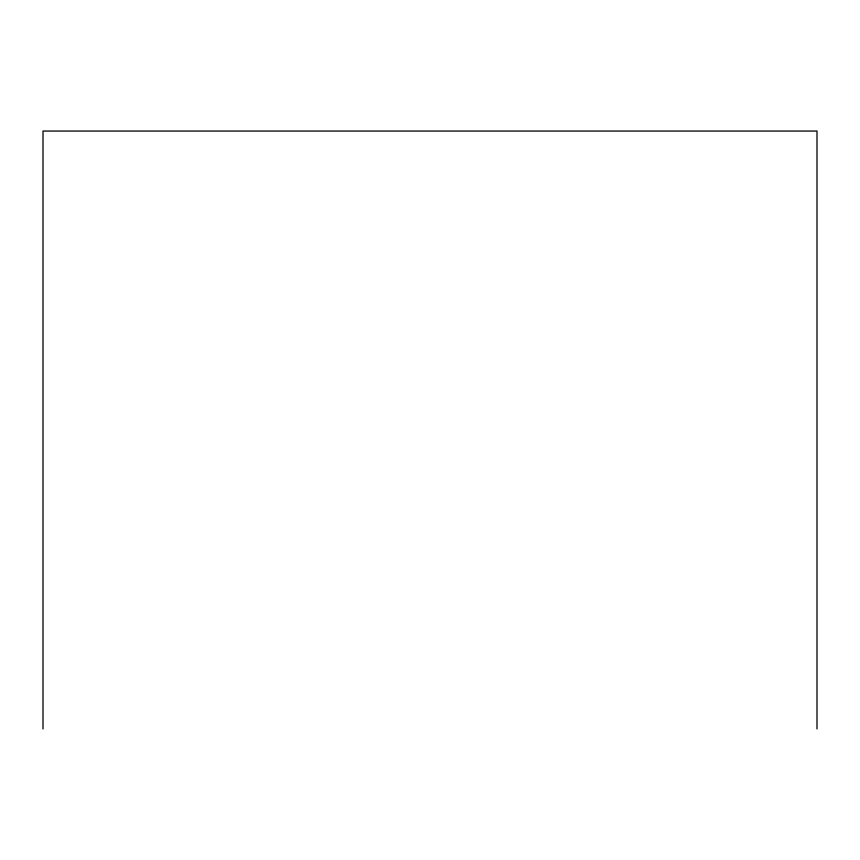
<?xml version="1.0" encoding="UTF-8"?>
<svg xmlns="http://www.w3.org/2000/svg" width="860" height="860" viewBox="0 0 860 860"><rect width="100%" height="100%" fill="white"/><g stroke="black" fill="none" stroke-linecap="round" stroke-linejoin="round"><path stroke-width="1.29" d="M817 728.947L817 131.053L43 131.053L43 728.947"/></g></svg>
